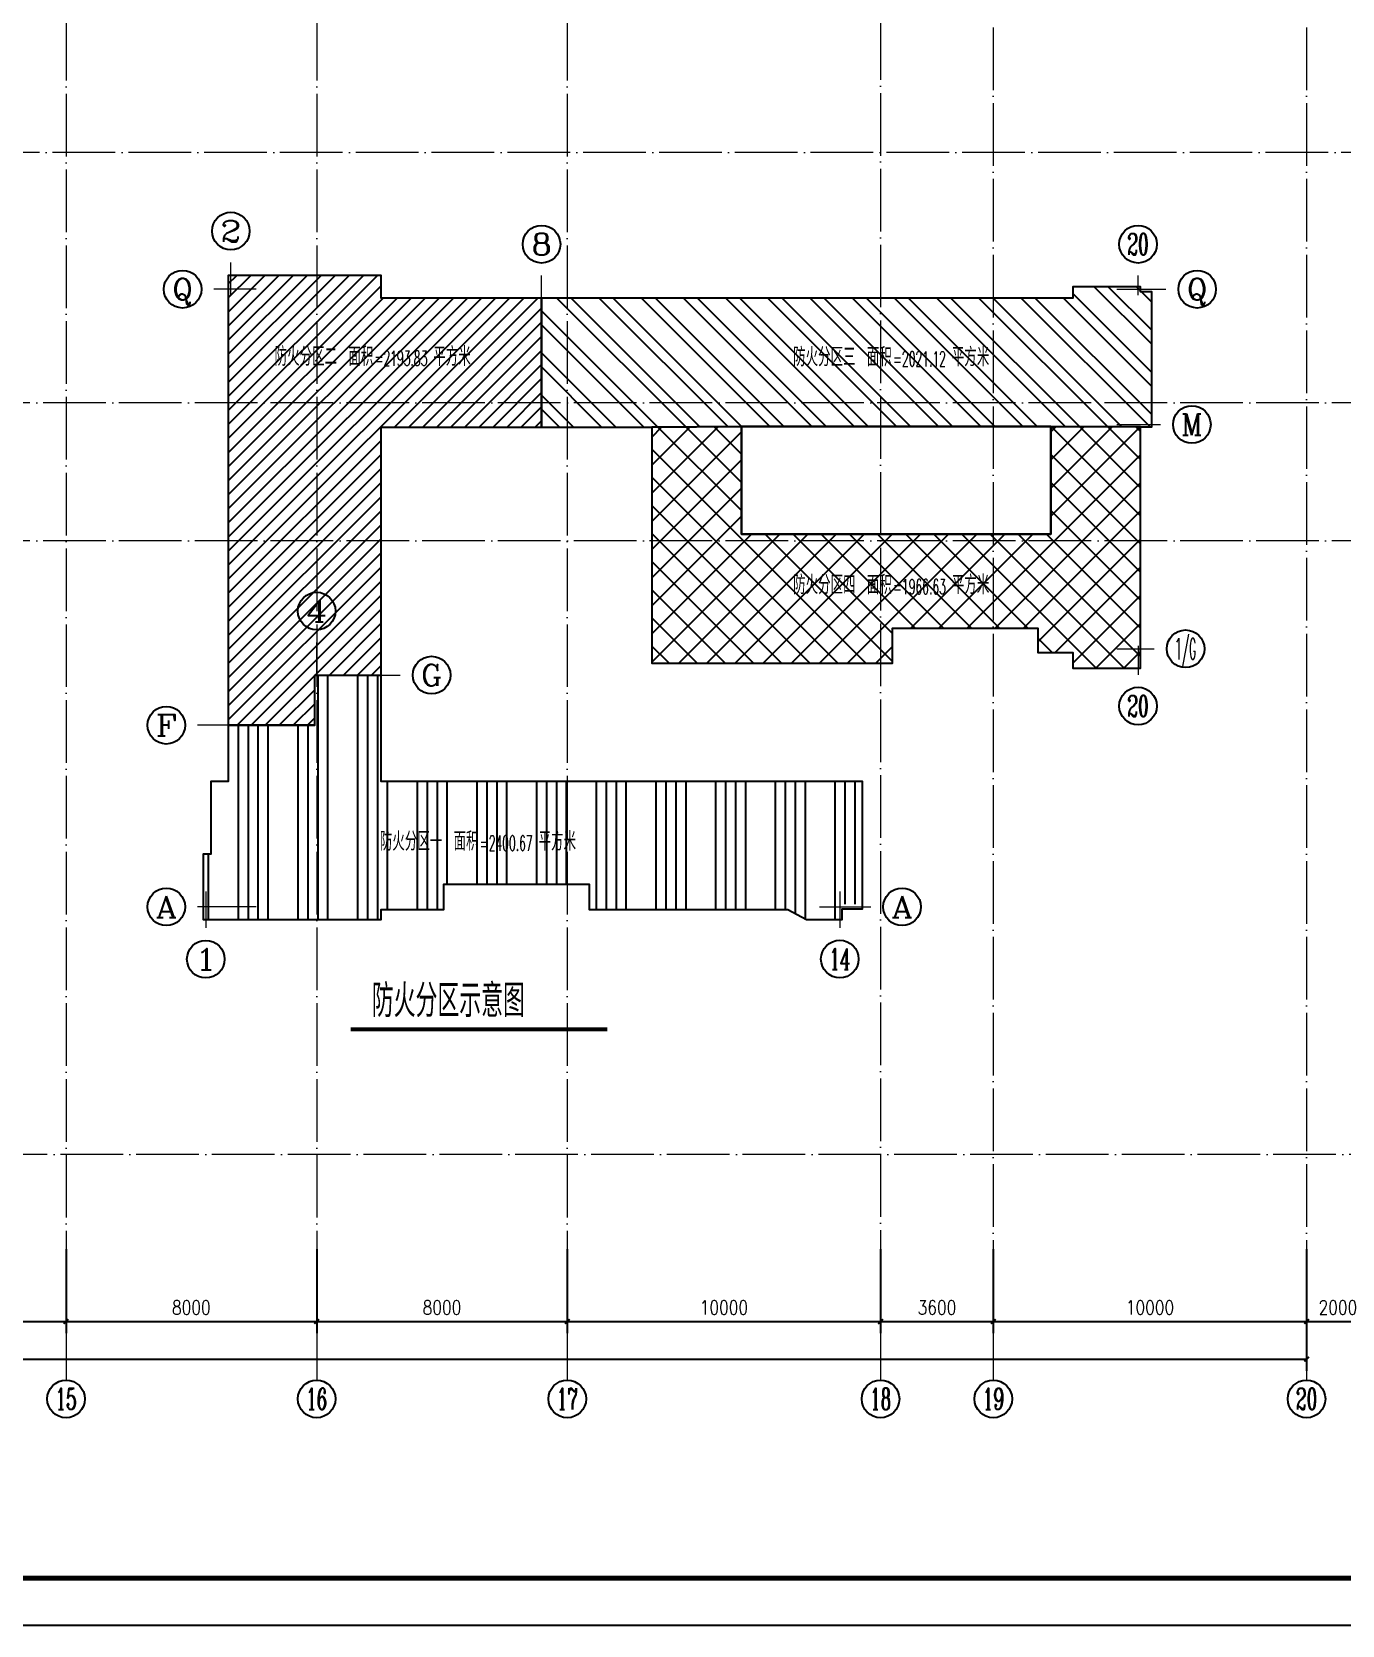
# Model space of a CAD drawing. Extents: x 1417642 to 3570900, y 124798 to 1191112.
# Drawn here: x 1547887 to 1589714, y 507748 to 558619 of the extents above; entities that cross this region are included whole.
import ezdxf
from ezdxf.enums import TextEntityAlignment as Align

# ---------------------------------------------------------------- set-up
doc = ezdxf.new("R2010")
doc.units = 0
doc.header["$LTSCALE"] = 1000
doc.header["$MEASUREMENT"] = 0
doc.linetypes.add('DOTE', pattern=[2.42, 2, -0.2, 0.02, -0.2])
doc.layers.get('0').update_dxf_attribs({"linetype": 'CONTINUOUS'})
doc.layers.get('Defpoints').update_dxf_attribs({"linetype": 'CONTINUOUS'})
for name, color, linetype in [('AXIS', 3, 'CONTINUOUS'), ('AXIS_TEXT', 7, 'CONTINUOUS'), ('DOTE', 1, 'DOTE'), ('PUB_TEXT', 40, 'CONTINUOUS'), ('PUB_TITLE', 4, 'CONTINUOUS'), ('WINDOW', 2, 'CONTINUOUS'), ('屋面轮廓', 101, 'CONTINUOUS')]:
    doc.layers.add(name, color=color, linetype=linetype)
doc.styles.add('_TCH_AXIS', font='COMPLEX', dxfattribs={"bigfont": 'GBCBIG'})
doc.styles.add('_Z', font='ROMANS', dxfattribs={"width": 0.7, "bigfont": 'Z'})
doc.styles.add('DIM_FONT', font='SIMPLEX.shx', dxfattribs={"width": 0.8})
doc.styles.add('Z', font='ROMANS', dxfattribs={"width": 0.7, "bigfont": 'Z'})
doc.dimstyles.new('DIMN150', dxfattribs={"dimscale": 1.5, "dimtxt": 300, "dimasz": 100, "dimexe": 250, "dimexo": 300, "dimgap": 150, "dimtad": 1, "dimdec": 0, "dimzin": 0, "dimdsep": 46, "dimtxsty": 'DIM_FONT', "dimblk": 'ARCHTICK', "dimcen": 0.09, "dimdle": 1.5, "dimclrt": 7, "dimazin": 2, "dimtfac": 1, "dimtdec": 0, "dimtix": 1, "dimtmove": 2, "dimatfit": 3, "dimldrblk": 'ARCHTICK', "dimfxl": 1, "dimtolj": 1, "dimtzin": 0, "dimarcsym": 0})

# ---------------------------------------------------------------- blocks, each defined once
blk = doc.blocks.new('_ArchTick')
at = {"color": 0, "linetype": 'ByBlock', "const_width": 0.4}
blk.add_lwpolyline([(-0.5, -0.5), (0.5, 0.5)], dxfattribs=at)
blk = doc.blocks.new('*D2781')
at = {"layer": 'AXIS', "color": 0, "lineweight": -2}
for p, q in [((1439779, 518764), (1439779, 515867)), ((1588579, 518764), (1588579, 515867)), ((1439776, 516242), (1588581, 516242))]:
    blk.add_line(p, q, dxfattribs=at)
at = {"layer": 'Defpoints', "color": 0}
for p in [(1439779, 519214), (1588579, 519214), (1588579, 516242)]:
    blk.add_point(p, dxfattribs=at)
at = {"layer": 'AXIS', "color": 0, "lineweight": -2, "xscale": 150, "yscale": 150, "zscale": 150, "rotation": 180}
blk.add_blockref('_ArchTick', (1439779, 516242), dxfattribs=at)
at = {"layer": 'AXIS', "color": 0, "lineweight": -2, "xscale": 150, "yscale": 150, "zscale": 150}
blk.add_blockref('_ArchTick', (1588579, 516242), dxfattribs=at)
at = {"layer": 'AXIS', "color": 7, "insert": (1514179, 516692), "char_height": 450, "attachment_point": 5, "style": 'DIM_FONT'}
blk.add_mtext('\\A1;148800', dxfattribs=at)
blk = doc.blocks.new('*D2795')
at = {"layer": 'AXIS', "color": 0, "lineweight": -2}
for p, q in [((1540979, 519748), (1540979, 517067)), ((1548979, 519748), (1548979, 517067)), ((1540976, 517442), (1548981, 517442))]:
    blk.add_line(p, q, dxfattribs=at)
at = {"layer": 'Defpoints', "color": 0}
for p in [(1540979, 520198), (1548979, 520198), (1548979, 517442)]:
    blk.add_point(p, dxfattribs=at)
at = {"layer": 'AXIS', "color": 0, "lineweight": -2, "xscale": 150, "yscale": 150, "zscale": 150, "rotation": 180}
blk.add_blockref('_ArchTick', (1540979, 517442), dxfattribs=at)
at = {"layer": 'AXIS', "color": 0, "lineweight": -2, "xscale": 150, "yscale": 150, "zscale": 150}
blk.add_blockref('_ArchTick', (1548979, 517442), dxfattribs=at)
at = {"layer": 'AXIS', "color": 7, "insert": (1544979, 517892), "char_height": 450, "attachment_point": 5, "style": 'DIM_FONT'}
blk.add_mtext('\\A1;8000', dxfattribs=at)
blk = doc.blocks.new('*D2796')
at = {"layer": 'AXIS', "color": 0, "lineweight": -2}
for p, q in [((1548979, 519748), (1548979, 517067)), ((1556979, 519748), (1556979, 517067)), ((1548976, 517442), (1556981, 517442))]:
    blk.add_line(p, q, dxfattribs=at)
at = {"layer": 'Defpoints', "color": 0}
for p in [(1548979, 520198), (1556979, 520198), (1556979, 517442)]:
    blk.add_point(p, dxfattribs=at)
at = {"layer": 'AXIS', "color": 0, "lineweight": -2, "xscale": 150, "yscale": 150, "zscale": 150, "rotation": 180}
blk.add_blockref('_ArchTick', (1548979, 517442), dxfattribs=at)
at = {"layer": 'AXIS', "color": 0, "lineweight": -2, "xscale": 150, "yscale": 150, "zscale": 150}
blk.add_blockref('_ArchTick', (1556979, 517442), dxfattribs=at)
at = {"layer": 'AXIS', "color": 7, "insert": (1552979, 517892), "char_height": 450, "attachment_point": 5, "style": 'DIM_FONT'}
blk.add_mtext('\\A1;8000', dxfattribs=at)
blk = doc.blocks.new('*D2797')
at = {"layer": 'AXIS', "color": 0, "lineweight": -2}
for p, q in [((1556979, 519748), (1556979, 517067)), ((1564979, 519748), (1564979, 517067)), ((1556976, 517442), (1564981, 517442))]:
    blk.add_line(p, q, dxfattribs=at)
at = {"layer": 'Defpoints', "color": 0}
for p in [(1556979, 520198), (1564979, 520198), (1564979, 517442)]:
    blk.add_point(p, dxfattribs=at)
at = {"layer": 'AXIS', "color": 0, "lineweight": -2, "xscale": 150, "yscale": 150, "zscale": 150, "rotation": 180}
blk.add_blockref('_ArchTick', (1556979, 517442), dxfattribs=at)
at = {"layer": 'AXIS', "color": 0, "lineweight": -2, "xscale": 150, "yscale": 150, "zscale": 150}
blk.add_blockref('_ArchTick', (1564979, 517442), dxfattribs=at)
at = {"layer": 'AXIS', "color": 7, "insert": (1560979, 517892), "char_height": 450, "attachment_point": 5, "style": 'DIM_FONT'}
blk.add_mtext('\\A1;8000', dxfattribs=at)
blk = doc.blocks.new('*D2798')
at = {"layer": 'AXIS', "color": 0, "lineweight": -2}
for p, q in [((1564979, 519748), (1564979, 517067)), ((1574979, 519748), (1574979, 517067)), ((1564976, 517442), (1574981, 517442))]:
    blk.add_line(p, q, dxfattribs=at)
at = {"layer": 'Defpoints', "color": 0}
for p in [(1564979, 520198), (1574979, 520198), (1574979, 517442)]:
    blk.add_point(p, dxfattribs=at)
at = {"layer": 'AXIS', "color": 0, "lineweight": -2, "xscale": 150, "yscale": 150, "zscale": 150, "rotation": 180}
blk.add_blockref('_ArchTick', (1564979, 517442), dxfattribs=at)
at = {"layer": 'AXIS', "color": 0, "lineweight": -2, "xscale": 150, "yscale": 150, "zscale": 150}
blk.add_blockref('_ArchTick', (1574979, 517442), dxfattribs=at)
at = {"layer": 'AXIS', "color": 7, "insert": (1569979, 517892), "char_height": 450, "attachment_point": 5, "style": 'DIM_FONT'}
blk.add_mtext('\\A1;10000', dxfattribs=at)
blk = doc.blocks.new('*D2799')
at = {"layer": 'AXIS', "color": 0, "lineweight": -2}
for p, q in [((1574979, 519748), (1574979, 517067)), ((1578579, 519748), (1578579, 517067)), ((1574976, 517442), (1578581, 517442))]:
    blk.add_line(p, q, dxfattribs=at)
at = {"layer": 'Defpoints', "color": 0}
for p in [(1574979, 520198), (1578579, 520198), (1578579, 517442)]:
    blk.add_point(p, dxfattribs=at)
at = {"layer": 'AXIS', "color": 0, "lineweight": -2, "xscale": 150, "yscale": 150, "zscale": 150, "rotation": 180}
blk.add_blockref('_ArchTick', (1574979, 517442), dxfattribs=at)
at = {"layer": 'AXIS', "color": 0, "lineweight": -2, "xscale": 150, "yscale": 150, "zscale": 150}
blk.add_blockref('_ArchTick', (1578579, 517442), dxfattribs=at)
at = {"layer": 'AXIS', "color": 7, "insert": (1576779, 517892), "char_height": 450, "attachment_point": 5, "style": 'DIM_FONT'}
blk.add_mtext('\\A1;3600', dxfattribs=at)
blk = doc.blocks.new('*D2800')
at = {"layer": 'AXIS', "color": 0, "lineweight": -2}
for p, q in [((1578579, 519748), (1578579, 517067)), ((1588579, 519748), (1588579, 517067)), ((1578576, 517442), (1588581, 517442))]:
    blk.add_line(p, q, dxfattribs=at)
at = {"layer": 'Defpoints', "color": 0}
for p in [(1578579, 520198), (1588579, 520198), (1588579, 517442)]:
    blk.add_point(p, dxfattribs=at)
at = {"layer": 'AXIS', "color": 0, "lineweight": -2, "xscale": 150, "yscale": 150, "zscale": 150, "rotation": 180}
blk.add_blockref('_ArchTick', (1578579, 517442), dxfattribs=at)
at = {"layer": 'AXIS', "color": 0, "lineweight": -2, "xscale": 150, "yscale": 150, "zscale": 150}
blk.add_blockref('_ArchTick', (1588579, 517442), dxfattribs=at)
at = {"layer": 'AXIS', "color": 7, "insert": (1583579, 517892), "char_height": 450, "attachment_point": 5, "style": 'DIM_FONT'}
blk.add_mtext('\\A1;10000', dxfattribs=at)
blk = doc.blocks.new('*D2801')
at = {"layer": 'AXIS', "color": 0, "lineweight": -2}
for p, q in [((1588579, 519748), (1588579, 517067)), ((1590579, 519748), (1590579, 517067)), ((1588576, 517442), (1590581, 517442))]:
    blk.add_line(p, q, dxfattribs=at)
at = {"layer": 'Defpoints', "color": 0}
for p in [(1588579, 520198), (1590579, 520198), (1590579, 517442)]:
    blk.add_point(p, dxfattribs=at)
at = {"layer": 'AXIS', "color": 0, "lineweight": -2, "xscale": 150, "yscale": 150, "zscale": 150, "rotation": 180}
blk.add_blockref('_ArchTick', (1588579, 517442), dxfattribs=at)
at = {"layer": 'AXIS', "color": 0, "lineweight": -2, "xscale": 150, "yscale": 150, "zscale": 150}
blk.add_blockref('_ArchTick', (1590579, 517442), dxfattribs=at)
at = {"layer": 'AXIS', "color": 7, "insert": (1589579, 517892), "char_height": 450, "attachment_point": 5, "style": 'DIM_FONT'}
blk.add_mtext('\\A1;2000', dxfattribs=at)

msp = doc.modelspace()

# ---------------------------------------------------------------- hatches: boundary and pattern name
at = {"layer": '屋面轮廓'}
h = msp.add_hatch(dxfattribs=at)
h.set_pattern_fill('ANSI31', color=256, scale=200)
h.set_pattern_definition([(45, (1267544.46, 437725.64), (-224.5064, 224.5064), [])])
h.paths.add_polyline_path([(1559037.9, 546001.6), (1564157.9, 546001.6), (1564157.9, 550121.6), (1559037.9, 550121.6), (1559037.9, 550841.6), (1554157.9, 550841.6), (1554157.9, 536481.6), (1556917.9, 536481.6), (1556917.9, 538081.6), (1559037.9, 538081.6)])
h = msp.add_hatch(dxfattribs=at)
h.set_pattern_fill('ANSI32', color=256, scale=200, angle=90)
h.set_pattern_definition([(135, (1267544.5, 437725.6), (-673.5192, -673.5192), []), (135, (1267544.5, 438174.65), (-673.5192, -673.5192), [])])
h.paths.add_polyline_path([(1583637.9, 550321.6), (1583277.9, 550321.6), (1583277.9, 550481.6), (1581117.9, 550481.6), (1581117.9, 550121.6), (1564157.9, 550121.6), (1564157.9, 546001.6), (1567677.9, 546001.6), (1570537.9, 546021.6), (1580417.9, 546021.6), (1583277.9, 546005.9), (1583637.9, 546005.9)])
h = msp.add_hatch(dxfattribs=at)
h.set_pattern_fill('ANSI37', color=256, scale=400)
h.set_pattern_definition([(45, (1267544.46, 437725.64), (-449.0128, 449.0128), []), (135, (1267544.46, 437725.64), (-449.0128, -449.0128), [])])
h.paths.add_polyline_path([(1583277.9, 546005.9), (1580417.9, 546021.6), (1580417.9, 542581.6), (1570537.9, 542581.6), (1570537.9, 546021.6), (1567677.9, 546001.6), (1567677.9, 538461.6), (1575357.9, 538461.6), (1575357.9, 539581.6), (1579997.9, 539581.6), (1579997.9, 538801.6), (1581117.9, 538801.6), (1581117.9, 538301.7), (1583277.9, 538301.7)])
h = msp.add_hatch(dxfattribs=at)
h.set_pattern_fill('ANSI34', color=256, scale=200, angle=45)
h.set_pattern_definition([(90, (0, 0), (-1905, 1e-13), []), (90, (317.5, 317.5), (-1905, 1e-13), []), (90, (635, 635), (-1905, 1e-13), []), (90, (952.5, 952.5), (-1905, 1e-13), [])])
h.paths.add_polyline_path([(1559037.9, 536481.6), (1559037.9, 538081.6), (1556978.7, 538081.6), (1556978.7, 534370.9), (1564978.7, 534370.9), (1564978.7, 534680.9), (1559037.9, 534681.6)])
h.paths.add_polyline_path([(1556978.7, 538081.6), (1556917.9, 538081.6), (1556917.9, 536481.6), (1554157.9, 536481.6), (1554157.9, 534681.6), (1553597.9, 534681.6), (1553597.9, 534370.9), (1556978.7, 534370.9)])
h.paths.add_polyline_path([(1556978.7, 534370.9), (1553597.9, 534370.9), (1553597.9, 532361.6), (1553357.9, 532361.6), (1553357.9, 530770.9), (1556978.7, 530770.9)])
h.paths.add_polyline_path([(1564978.7, 534370.9), (1556978.7, 534370.9), (1556978.7, 530770.9), (1561037.9, 530770.9), (1561037.9, 531401.6), (1564978.7, 531401.6)])
h.paths.add_polyline_path([(1556978.7, 530770.9), (1553437.9, 530770.9), (1553437.9, 530281.6), (1556978.7, 530281.6)])
h.paths.add_polyline_path([(1559037.9, 530601.6), (1561037.9, 530601.6), (1561037.9, 530770.9), (1556978.7, 530770.9), (1556978.7, 530281.6), (1559037.9, 530281.6)])
h.paths.add_polyline_path([(1573677.9, 530770.9), (1565677.9, 530770.9), (1565677.9, 530601.6), (1572017.9, 530601.6), (1572617.9, 530281.6), (1573677.9, 530281.6)])
h.paths.add_polyline_path([(1574397.9, 534370.9), (1564978.7, 534370.9), (1564978.7, 531401.6), (1565677.9, 531401.6), (1565677.9, 530770.9), (1574397.9, 530770.9)])
h.paths.add_polyline_path([(1574397.9, 534679.6), (1564978.7, 534680.9), (1564978.7, 534370.9), (1574397.9, 534370.9)])
h.paths.add_polyline_path([(1563949.4, 532332.1), (1565431.9, 532332.1), (1565431.9, 533218), (1563949.4, 533218)], flags=9)
h.paths.add_polyline_path([(1562116.7, 532355.1), (1564144.7, 532355.1), (1564144.7, 533075.1), (1562116.7, 533075.1)], flags=24)
h.paths.add_polyline_path([(1561254.7, 532366.4), (1562286, 532366.4), (1562286, 533188.4), (1561254.7, 533188.4)], flags=24)
h.paths.add_polyline_path([(1558900, 532332.1), (1561209.3, 532332.1), (1561209.3, 533218), (1558900, 533218)], flags=24)

# ---------------------------------------------------------------- linework, layer by layer
at = {"layer": 'AXIS', "lineweight": 0}
for p, q in [((1554237.9, 550215.2, 0), (1554237.9, 551259.5, 0)), ((1564157.9, 549794.5, 0), (1564157.9, 550838.8, 0)), ((1583197.9, 550215.2, 0), (1583197.9, 550838.8, 0)), ((1555047.8, 550401.6, 0), (1553698.7, 550401.6, 0)), ((1582516.6, 550401.6, 0), (1584085.9, 550401.6, 0)), ((1582516.6, 546081.6, 0), (1583918, 546081.6, 0)), ((1556978.7, 538081.6, 0), (1556978.7, 539125.9, 0)), ((1582516.6, 538921.6, 0), (1583716.6, 538921.6, 0)), ((1583197.9, 539012.6, 0), (1583197.9, 538093.9, 0)), ((1558447.2, 538081.6, 0), (1559647.2, 538081.6, 0)), ((1555047.8, 536481.6, 0), (1553179.2, 536481.6, 0)), ((1553437.9, 531175.1, 0), (1553437.9, 530011.1, 0)), ((1573677.9, 531175.1, 0), (1573677.9, 530016.3, 0)), ((1555047.8, 530681.6, 0), (1553179.2, 530681.6, 0)), ((1573028.5, 530681.6, 0), (1574664.8, 530681.6, 0)), ((1548978.7, 516666.9, 0), (1548978.7, 515570.4, 0)), ((1556978.7, 516666.9, 0), (1556978.7, 515570.4, 0)), ((1564978.7, 516666.9, 0), (1564978.7, 515570.4, 0)), ((1574978.7, 516666.9, 0), (1574978.7, 515570.4, 0)), ((1578578.7, 516666.9, 0), (1578578.7, 515570.4, 0)), ((1588578.7, 516666.9, 0), (1588578.7, 515570.4, 0))]:
    msp.add_line(p, q, dxfattribs=at)
at = {"layer": 'AXIS', "linetype": 'Continuous', "const_width": 120, "elevation": 0}
msp.add_lwpolyline([(1558061.1, 526770.9), (1566261.1, 526770.9)], dxfattribs=at)
at = {"layer": 'AXIS'}
for centre in [(1554237.9, 552259.5), (1564157.9, 551838.8), (1583197.9, 551838.8), (1552698.7, 550401.6), (1585085.9, 550401.6), (1584918, 546081.6), (1556978.7, 540125.9), (1584716.6, 538921.6), (1560647.2, 538081.6), (1583197.9, 537093.9), (1552179.2, 536481.6), (1552179.2, 530681.6), (1575664.8, 530681.6), (1553437.9, 529011.1), (1573677.9, 529016.3), (1548978.7, 514970.4), (1556978.7, 514970.4), (1564978.7, 514970.4), (1574978.7, 514970.4), (1578578.7, 514970.4), (1588578.7, 514970.4)]:
    msp.add_circle(centre, 600, dxfattribs=at)
at = {"layer": 'DOTE', "lineweight": 0, "elevation": 0}
for points in [[(1548978.7, 626822.2), (1548978.7, 515570.4)], [(1556978.7, 626822.2), (1556978.7, 515570.4)], [(1564978.7, 626822.2), (1564978.7, 515570.4)], [(1574978.7, 626844.4), (1574978.7, 515570.4)], [(1578578.7, 626522.2), (1578578.7, 515570.4)], [(1588578.7, 626522.2), (1588578.7, 515570.4)], [(1596527.1, 554770.9), (1501378.7, 554770.9)], [(1596227.1, 546770.9), (1501378.7, 546770.9)], [(1596227.1, 542370.9), (1431752.3, 542370.9)], [(1594356.4, 522770.9), (1432052.3, 522770.9)]]:
    msp.add_lwpolyline(points, dxfattribs=at)
at = {"layer": 'PUB_TITLE'}
msp.add_lwpolyline([(1417642.3, 507748.4), (1618342.3, 507748.4), (1618342.3, 633898.4), (1417642.3, 633898.4)], close=True, dxfattribs=at)
at = {"layer": 'PUB_TITLE', "const_width": 150}
msp.add_lwpolyline([(1421392.3, 509248.4), (1616842.3, 509248.4), (1616842.3, 632398.4), (1421392.3, 632398.4)], close=True, dxfattribs=at)
at = {"layer": '屋面轮廓'}
for p, q in [((1564157.9, 550121.6, 0), (1564157.9, 546001.6, 0)), ((1567677.9, 546001.6, 0), (1570537.9, 546021.6, 0)), ((1580417.9, 546021.6, 0), (1583277.9, 546005.9, 0)), ((1554157.9, 536481.6, 0), (1556917.9, 536481.6, 0))]:
    msp.add_line(p, q, dxfattribs=at)
at = {"layer": '屋面轮廓', "elevation": 0}
for points in [[(1583277.9, 550321.6), (1583277.9, 550481.6), (1581117.9, 550481.6), (1581117.9, 550121.6), (1559037.9, 550121.6), (1559037.9, 550841.6), (1554157.9, 550841.6), (1554157.9, 534681.6), (1553597.9, 534681.6), (1553597.9, 532361.6), (1553357.9, 532361.6), (1553357.9, 530281.6), (1559037.9, 530281.6), (1559037.9, 530601.6), (1561037.9, 530601.6), (1561037.9, 531401.6), (1565677.9, 531401.6), (1565677.9, 530601.6), (1572017.9, 530601.6), (1572617.9, 530281.6), (1573757.9, 530281.6), (1573757.9, 530621.6), (1574397.9, 530621.6), (1574397.9, 534679.6), (1559037.9, 534681.6), (1559037.9, 546001.6), (1567677.9, 546001.6), (1567677.9, 538461.6), (1575357.9, 538461.6), (1575357.9, 539581.6), (1579997.9, 539581.6), (1579997.9, 538801.6), (1581117.9, 538801.6), (1581117.9, 538301.7), (1583277.9, 538301.7), (1583277.9, 546005.9), (1583637.9, 546005.9), (1583637.9, 550321.6), (1583277.9, 550321.6)], [(1559037.9, 538081.6), (1559037.9, 546001.6), (1564157.9, 546001.6), (1564157.9, 550121.6), (1559037.9, 550121.6), (1559037.9, 550841.6), (1554157.9, 550841.6), (1554157.9, 536481.6), (1556917.9, 536481.6), (1556917.9, 538081.6), (1559037.9, 538081.6)], [(1556917.9, 536481.6), (1554157.9, 536481.6), (1554157.9, 534681.6), (1553597.9, 534681.6), (1553597.9, 532361.6), (1553357.9, 532361.6), (1553357.9, 530281.6), (1559037.9, 530281.6), (1559037.9, 530601.6), (1561037.9, 530601.6), (1561037.9, 531401.6), (1565677.9, 531401.6), (1565677.9, 530601.6), (1572017.9, 530601.6), (1572617.9, 530281.6), (1573757.9, 530281.6), (1573757.9, 530621.6), (1574397.9, 530621.6), (1574397.9, 534679.6), (1559037.9, 534681.6), (1559037.9, 536481.6)]]:
    msp.add_lwpolyline(points, dxfattribs=at)
for points in [[(1583637.9, 550321.6), (1583277.9, 550321.6), (1583277.9, 550481.6), (1581117.9, 550481.6), (1581117.9, 550121.6), (1564157.9, 550121.6), (1564157.9, 546001.6), (1567677.9, 546001.6), (1570537.9, 546021.6), (1580417.9, 546021.6), (1583277.9, 546005.9), (1583637.9, 546005.9)], [(1583277.9, 546005.9), (1580417.9, 546021.6), (1580417.9, 542581.6), (1570537.9, 542581.6), (1570537.9, 546021.6), (1567677.9, 546001.6), (1567677.9, 538461.6), (1575357.9, 538461.6), (1575357.9, 539581.6), (1579997.9, 539581.6), (1579997.9, 538801.6), (1581117.9, 538801.6), (1581117.9, 538301.7), (1583277.9, 538301.7)], [(1570537.9, 542581.6), (1580417.9, 542581.6), (1580417.9, 546021.6), (1570537.9, 546021.6)]]:
    msp.add_lwpolyline(points, close=True, dxfattribs=at)

# ---------------------------------------------------------------- texts
at = {"layer": 'AXIS_TEXT', "style": '_TCH_AXIS'}
for s, height, width, p, p2 in [('2', 678.8, 1.5, (1553898.5, 551920.1), (1554577.3, 551920.1)), ('8', 678.8, 1.5, (1563818.5, 551499.4), (1564497.3, 551499.4)), ('20', 678.82, 0.617647, (1582858.5, 551499.4), (1583537.3, 551499.4)), ('Q', 678.8, 1.3125, (1552359.3, 550062.2), (1553038.1, 550062.2)), ('Q', 678.8, 1.3125, (1584746.5, 550062.2), (1585425.4, 550062.2)), ('4', 678.8, 1.3125, (1556639.3, 539786.5), (1557318.1, 539786.5)), ('1/G', 678.82, 0.381818, (1584377.2, 538582.2), (1585056, 538582.2)), ('G', 678.8, 1.166667, (1560307.8, 537742.2), (1560986.6, 537742.2)), ('20', 678.82, 0.617647, (1582858.5, 536754.5), (1583537.3, 536754.5)), ('F', 678.8, 1.3125, (1551839.8, 536142.2), (1552518.6, 536142.2)), ('A', 678.8, 1.166667, (1551839.8, 530342.2), (1552518.6, 530342.2)), ('A', 678.8, 1.166667, (1575325.4, 530342.2), (1576004.2, 530342.2)), ('1', 678.8, 2.333333, (1553098.5, 528671.7), (1553777.3, 528671.7)), ('14', 678.82, 0.677419, (1573338.5, 528676.9), (1574017.3, 528676.9)), ('15', 678.82, 0.724138, (1548639.3, 514630.9), (1549318.1, 514630.9)), ('16', 678.82, 0.724138, (1556639.3, 514630.9), (1557318.1, 514630.9)), ('17', 678.82, 0.724138, (1564639.3, 514630.9), (1565318.1, 514630.9)), ('18', 678.82, 0.724138, (1574639.3, 514630.9), (1575318.1, 514630.9)), ('19', 678.82, 0.724138, (1578239.3, 514630.9), (1578918.1, 514630.9)), ('20', 678.82, 0.617647, (1588239.3, 514630.9), (1588918.1, 514630.9))]:
    msp.add_text(s, height=height, dxfattribs=dict(at, width=width)).set_placement(p, p2, align=Align.FIT)
msp.add_text('M', height=678.8, dxfattribs=at).set_placement((1584578.6, 545742.2), (1585257.4, 545742.2), align=Align.FIT)
at = {"layer": 'PUB_TEXT', "style": 'Z'}
for s, height, width, p in [('防火分区二', 600, 0.7, (1555635.2, 547954.7, 0)), ('面积', 600, 0.7, (1557989.2, 547954.7, 0)), ('=2193.83', 480, 0.525, (1558829.2, 547954.7, 0)), ('平方米', 600, 0.7, (1560701.2, 547954.7, 0)), ('防火分区三', 600, 0.7, (1572187.1, 547938.6, 0)), ('面积', 600, 0.7, (1574541.1, 547938.6, 0)), ('=2021.12', 480, 0.525, (1575381.1, 547938.6, 0)), ('平方米', 600, 0.7, (1577253.1, 547938.6, 0)), ('防火分区四', 600, 0.7, (1572187.1, 540665.4, 0)), ('面积', 600, 0.7, (1574541.1, 540665.4, 0)), ('平方米', 600, 0.7, (1577253.1, 540665.4, 0)), ('=1966.63', 480, 0.525, (1575381.1, 540665.4, 0)), ('防火分区一', 600, 0.7, (1558994.7, 532475.1, 0)), ('面积', 600, 0.7, (1561348.7, 532475.1, 0)), ('平方米', 600, 0.7, (1564060.7, 532475.1, 0)), ('=2400.67', 480, 0.525, (1562188.7, 532475.1, 0))]:
    msp.add_text(s, height=height, dxfattribs=dict(at, width=width)).set_placement(p)
at = {"layer": 'WINDOW', "linetype": 'Continuous', "style": '_Z', "width": 0.7}
msp.add_text('防火分区示意图', height=1050, dxfattribs=at).set_placement((1558738.7, 527160.4, 0))

# ---------------------------------------------------------------- dimensions: what is measured, and where the dimension line sits
at = {"layer": 'AXIS'}
for p1, p2, distance, picture, middle in [((1540978.7, 520198), (1548978.7, 520198), -2756.1, '*D2795', (1544978.7, 517891.9)), ((1548978.7, 520198), (1556978.7, 520198), -2756.1, '*D2796', (1552978.7, 517891.9)), ((1556978.7, 520198), (1564978.7, 520198), -2756.1, '*D2797', (1560978.7, 517891.9)), ((1564978.7, 520198), (1574978.7, 520198), -2756.1, '*D2798', (1569978.7, 517891.9)), ((1574978.7, 520198), (1578578.7, 520198), -2756.1, '*D2799', (1576778.7, 517891.9)), ((1578578.7, 520198), (1588578.7, 520198), -2756.1, '*D2800', (1583578.7, 517891.9)), ((1588578.7, 520198), (1590578.7, 520198), -2756.1, '*D2801', (1589578.7, 517891.9)), ((1439778.7, 519214.1), (1588578.7, 519214.1), -2972.2, '*D2781', (1514178.7, 516691.9))]:
    dim = msp.add_aligned_dim(p1=p1, p2=p2, distance=distance, dimstyle='DIMN150', dxfattribs=at)
    dim.commit()
    dim.dimension.update_dxf_attribs({"geometry": picture, "text_midpoint": middle})

doc.saveas('drawing.dxf')
